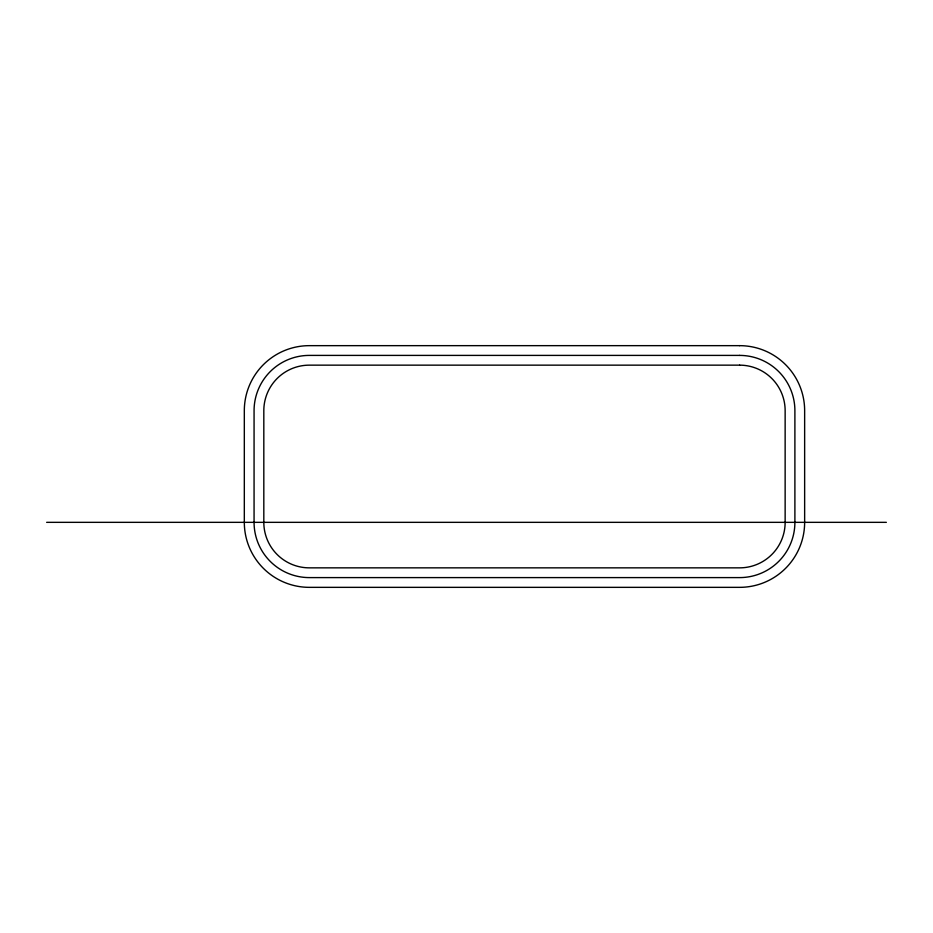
<?xml version="1.0" encoding="UTF-8"?>
<svg xmlns="http://www.w3.org/2000/svg" width="933" height="933" viewBox="0 0 933 933"><rect width="100%" height="100%" fill="white"/><g stroke="black" fill="none" stroke-linecap="round" stroke-linejoin="round"><path stroke-width="1.4" d="M46.65 522.34L886.35 522.34M739.636 345.653L309.324 345.653A65.007 65.007 0 0 0 244.318 410.66L244.318 522.34A65.007 65.007 0 0 0 309.324 587.347L739.636 587.347A65.007 65.007 0 0 0 804.643 522.34L804.643 410.66A65.007 65.007 0 0 0 739.636 345.653M739.636 355.403L309.324 355.403A55.257 55.257 0 0 0 254.068 410.66L254.068 522.34A55.257 55.257 0 0 0 309.324 577.597L739.636 577.597A55.257 55.257 0 0 0 794.893 522.34L794.893 410.66A55.257 55.257 0 0 0 739.636 355.403M739.636 365.153L309.324 365.153A45.507 45.507 0 0 0 263.817 410.66L263.817 522.34A45.507 45.507 0 0 0 309.324 567.847L739.636 567.847A45.507 45.507 0 0 0 785.143 522.34L785.143 410.66A45.507 45.507 0 0 0 739.636 365.153"/></g></svg>
